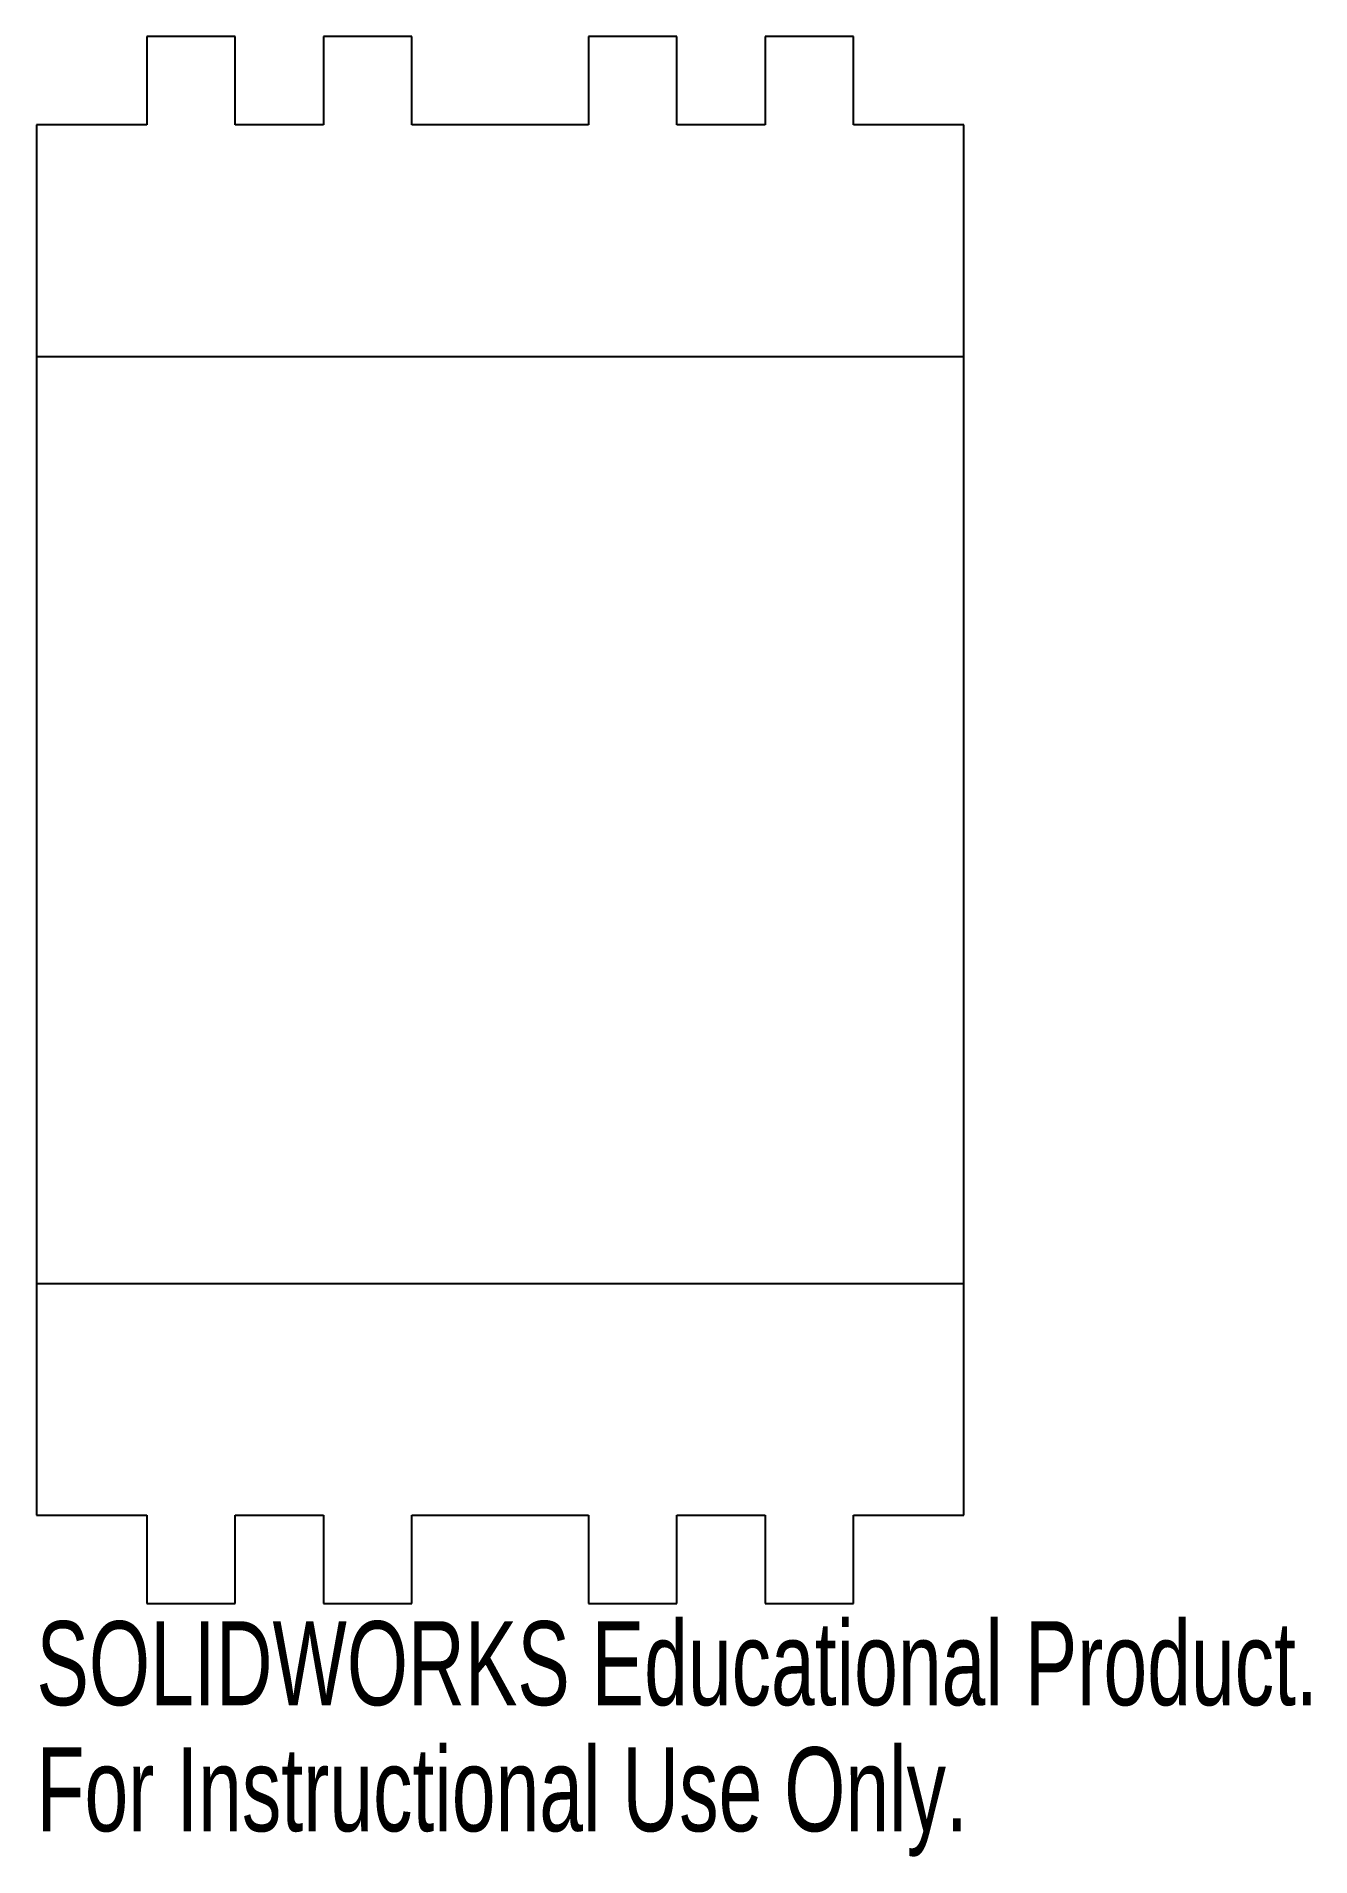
# Model space of a CAD drawing. Header units: inches. Extents: x -0.27 to 2.61, y -2.22 to 1.91.
import ezdxf

# ---------------------------------------------------------------- set-up
doc = ezdxf.new("R2010")
doc.units = ezdxf.units.IN
doc.header["$MEASUREMENT"] = 0
doc.styles.add('SLDTEXTSTYLE0', font='TXT', dxfattribs={"width": 0.7})

msp = doc.modelspace()

# ---------------------------------------------------------------- linework, layer by layer
at = {"color": 7, "linetype": 'Continuous', "lineweight": 25}
for p, q in [((-0.0242, 1.9068), (-0.0242, 1.7068)), ((0.1758, 1.9068), (-0.0242, 1.9068)), ((0.1758, 1.7068), (0.1758, 1.9068)), ((0.3758, 1.9068), (0.3758, 1.7068)), ((0.5758, 1.9068), (0.3758, 1.9068)), ((0.5758, 1.7068), (0.5758, 1.9068)), ((0.9758, 1.9068), (0.9758, 1.7068)), ((1.1758, 1.9068), (0.9758, 1.9068)), ((1.1758, 1.7068), (1.1758, 1.9068)), ((1.3758, 1.9068), (1.3758, 1.7068)), ((1.5758, 1.9068), (1.3758, 1.9068)), ((1.5758, 1.7068), (1.5758, 1.9068)), ((-0.2738, 1.7068), (-0.2738, -1.4421)), ((-0.0242, 1.7068), (-0.2738, 1.7068)), ((0.3758, 1.7068), (0.1758, 1.7068)), ((0.9758, 1.7068), (0.5758, 1.7068)), ((1.3758, 1.7068), (1.1758, 1.7068)), ((1.8254, 1.7068), (1.5758, 1.7068)), ((1.8254, -1.4421), (1.8254, 1.7068)), ((-0.2738, -1.4421), (-0.0242, -1.4421)), ((-0.0242, -1.4421), (-0.0242, -1.6421)), ((0.1758, -1.6421), (0.1758, -1.4421)), ((0.1758, -1.4421), (0.3758, -1.4421)), ((0.3758, -1.4421), (0.3758, -1.6421)), ((0.5758, -1.6421), (0.5758, -1.4421)), ((0.5758, -1.4421), (0.9758, -1.4421)), ((0.9758, -1.4421), (0.9758, -1.6421)), ((1.1758, -1.6421), (1.1758, -1.4421)), ((1.1758, -1.4421), (1.3758, -1.4421)), ((1.3758, -1.4421), (1.3758, -1.6421)), ((1.5758, -1.6421), (1.5758, -1.4421)), ((1.5758, -1.4421), (1.8254, -1.4421)), ((-0.0242, -1.6421), (0.1758, -1.6421)), ((0.3758, -1.6421), (0.5758, -1.6421)), ((0.9758, -1.6421), (1.1758, -1.6421)), ((1.3758, -1.6421), (1.5758, -1.6421))]:
    msp.add_line(p, q, dxfattribs=at)
at = {"color": 7, "linetype": 'Continuous'}
for p, q in [((-0.2738, 1.1819), (1.8254, 1.1819)), ((-0.2738, -0.9173), (1.8254, -0.9173))]:
    msp.add_line(p, q, dxfattribs=at)

# ---------------------------------------------------------------- texts
at = {"color": 7, "linetype": 'Continuous', "char_height": 0.1903, "attachment_point": 1, "style": 'SLDTEXTSTYLE0'}
for s, insert in [('SOLIDWORKS Educational Product.', (-0.2738, -1.6822)), ('For Instructional Use Only.', (-0.2738, -1.9677))]:
    msp.add_mtext(s, dxfattribs=dict(at, insert=insert))

doc.saveas('drawing.dxf')
